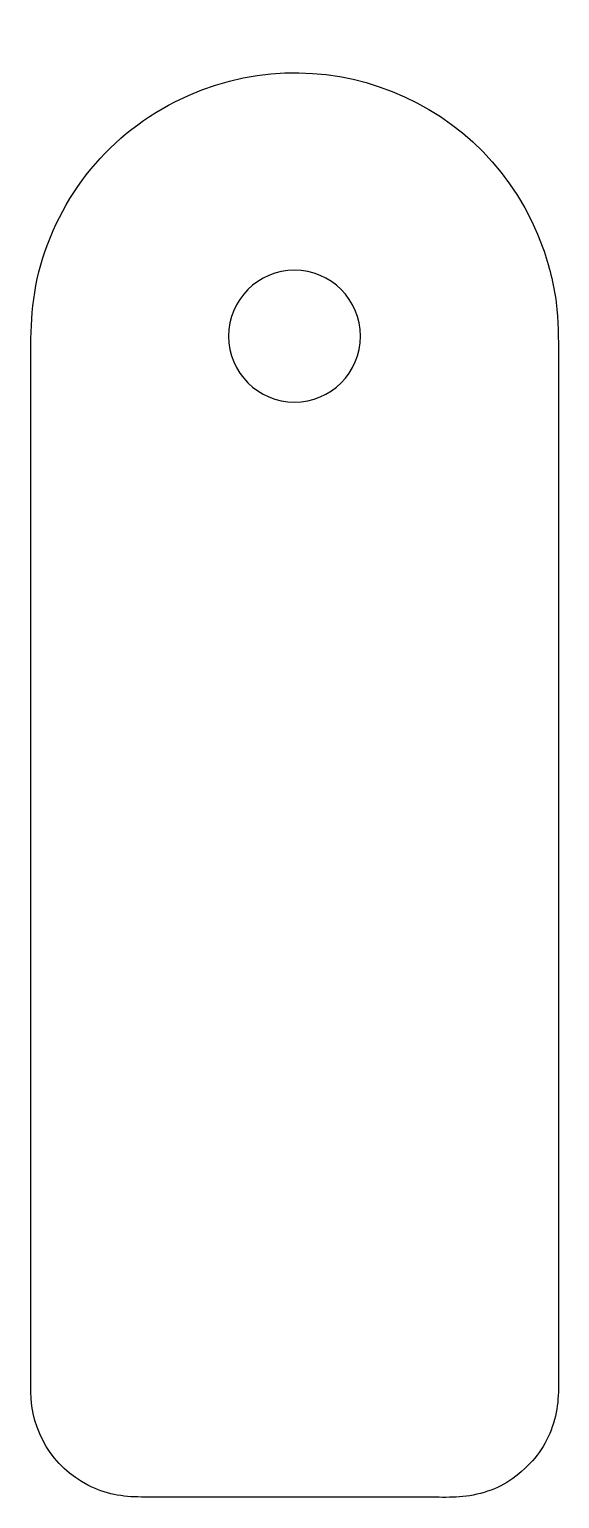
# Model space of a CAD drawing. Extents: x 0.01 to 1.26, y 0.01 to 3.49.
import ezdxf

# ---------------------------------------------------------------- set-up
doc = ezdxf.new("R2010")
doc.units = 0
doc.layers.add('Layer_1', color=7, linetype='CONTINUOUS')

msp = doc.modelspace()

# ---------------------------------------------------------------- linework, layer by layer
at = {"layer": 'Layer_1', "color": 7}
for points in [[(0.78999, 2.7613)], [(0.00901, 0.259408)]]:
    msp.add_lwpolyline(points, close=True, dxfattribs=at)
for points in [[(0.350266, 3.317126), (0.686909, 3.488567), (1.095437, 3.326359), (1.22239, 2.970719)], [(0.023931, 2.896934), (0.064621, 3.078684), (0.184251, 3.232762), (0.350266, 3.317126)], [(1.22239, 2.970719), (1.237581, 2.9284), (1.247889, 2.88554), (1.253857, 2.841052)], [(0.009012, 2.644113), (0.009012, 2.728747), (0.005213, 2.812298), (0.023931, 2.896934)], [(0.63374, 2.91755), (0.547478, 2.91755), (0.47749, 2.847564), (0.47749, 2.7613)], [(0.78999, 2.7613), (0.78999, 2.847564), (0.720004, 2.91755), (0.63374, 2.91755)], [(1.253857, 2.841052), (1.259281, 2.798191), (1.259011, 2.755331), (1.259011, 2.712471)], [(0.47749, 2.7613), (0.47749, 2.675038), (0.547478, 2.60505), (0.63374, 2.60505)], [(0.63374, 2.60505), (0.720004, 2.60505), (0.78999, 2.675038), (0.78999, 2.7613)], [(1.259011, 2.712471), (1.259011, 2.623497), (1.259011, 2.53452), (1.259011, 2.445815)], [(0.009012, 2.385052), (0.009012, 2.471315), (0.009012, 2.557849), (0.009012, 2.644113)], [(1.259011, 2.445815), (1.259011, 2.267865), (1.259011, 2.090184), (1.259011, 1.912504)], [(0.009012, 0.2594), (0.009012, 0.967951), (0.009012, 1.676502), (0.009012, 2.385052)], [(1.259011, 1.912504), (1.259011, 1.557686), (1.259011, 1.20314), (1.259011, 0.848593)], [(1.259011, 0.848593), (1.259011, 0.673083), (1.259011, 0.497573), (1.259011, 0.322335)], [(1.259011, 0.322335), (1.259011, 0.279203), (1.261997, 0.236615), (1.250058, 0.193483)], [(0.14383, 0.03751), (0.060822, 0.080371), (0.00901, 0.165819), (0.00901, 0.259408)], [(1.250058, 0.193483), (1.237037, 0.146012), (1.214794, 0.10939), (1.178715, 0.076024)], [(1.178715, 0.076024), (1.142908, 0.042658), (1.105201, 0.02367), (1.057188, 0.014176)], [(0.270783, 0.009569), (0.225482, 0.009569), (0.185063, 0.016361), (0.14383, 0.03751)], [(0.402348, 0.009569), (0.358403, 0.009569), (0.314458, 0.009569), (0.270783, 0.009569)], [(0.928064, 0.009569), (0.752826, 0.009569), (0.577587, 0.009569), (0.402348, 0.009569)], [(1.057188, 0.014176), (1.014055, 0.00577), (0.971196, 0.009569), (0.928064, 0.009569)]]:
    msp.add_open_spline(points, degree=3, dxfattribs=at)

doc.saveas('drawing.dxf')
